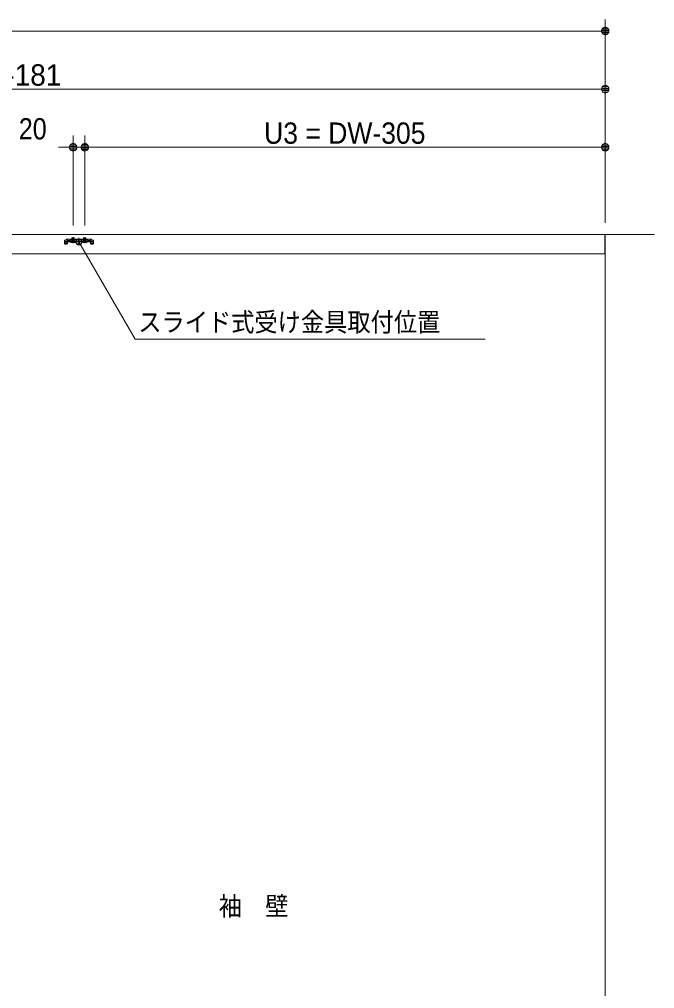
# Model space of a CAD drawing. Units: millimetres, scale not verified. Extents: x -6062 to 6062, y -3045 to 3045.
# Drawn here: x -1843 to -751, y -947 to 720 of the extents above; entities that cross this region are included whole.
import ezdxf
from ezdxf.enums import TextEntityAlignment as Align

# ---------------------------------------------------------------- set-up
doc = ezdxf.new("R2010")
doc.units = ezdxf.units.MM
doc.header["$LTSCALE"] = 20
for name, color, linetype, lineweight in [('0-0_2寸法-1', 7, 'Continuous', 9), ('0-1_0', 7, 'Continuous', 9), ('0-2_2寸法-3', 7, 'Continuous', 9), ('0-3_3一般', 7, 'Continuous', 9), ('0-5_2寸法-2', 7, 'Continuous', 9)]:
    doc.layers.add(name, color=color, linetype=linetype, lineweight=lineweight)
doc.styles.add('ＭＳ ゴシック', font='')
doc.styles.add('ＭＳ Ｐゴシック', font='')
doc.styles.get('ＭＳ ゴシック').set_extended_font_data('MS Gothic')
doc.styles.get('ＭＳ Ｐゴシック').set_extended_font_data('MS PGothic')

# ---------------------------------------------------------------- blocks, each defined once
blk = doc.blocks.new('_Dot')
at = {"layer": '0-1_0'}
for p, q in [((-10, 0), (-20, 0)), ((9.78, 2), (-9.78, 2)), ((7.99, 6), (-7.99, 6)), ((9.16, -3.98), (-9.16, -3.98)), ((6, -7.98), (-6, -7.98))]:
    blk.add_line(p, q, dxfattribs=at)
for points in [[(10, 0), (9.92, 1.25), (9.69, 2.49), (9.3, 3.68), (8.76, 4.82), (8.09, 5.88), (7.29, 6.85), (6.37, 7.71), (5.36, 8.44), (4.26, 9.05), (3.09, 9.51), (1.87, 9.82), (0.63, 9.98), (-0.63, 9.98), (-1.87, 9.82), (-3.09, 9.51), (-4.26, 9.05), (-5.36, 8.44), (-6.37, 7.71), (-7.29, 6.85), (-8.09, 5.88), (-8.76, 4.82), (-9.3, 3.68), (-9.69, 2.49), (-9.92, 1.25), (-10, 0), (0, 0)], [(-10, 0), (-9.92, -1.25), (-9.69, -2.49), (-9.3, -3.68), (-8.76, -4.82), (-8.09, -5.88), (-7.29, -6.85), (-6.37, -7.71), (-5.36, -8.44), (-4.26, -9.05), (-3.09, -9.51), (-1.87, -9.82), (-0.63, -9.98), (0.63, -9.98), (1.87, -9.82), (3.09, -9.51), (4.26, -9.05), (5.36, -8.44), (6.37, -7.71), (7.29, -6.85), (8.09, -5.88), (8.76, -4.82), (9.3, -3.68), (9.69, -2.49), (9.92, -1.25), (10, 0), (0, 0)]]:
    blk.add_lwpolyline(points, close=True, dxfattribs=at)
blk = doc.blocks.new('グループ-134')
at = {"layer": '0-3_3一般'}
for p, q in [((19030, 7000), (-75990, 7000)), ((442, 6808.1), (492.9, 6808.1)), ((442, 6808.1), (442, 6764.1)), ((442, 6764.1), (442, 6762.1)), ((466, 6762.1), (442, 6762.1)), ((442, 6762.1), (442, 6742.1)), ((492.9, 6762.1), (442, 6762.1)), ((442, 6742.1), (442, 6692.1)), ((466, 6742.1), (466, 6762.1)), ((507.5, 6822.6), (492.9, 6808.1)), ((512, 6762.1), (492.9, 6762.1)), ((520.9, 6836.1), (507.5, 6822.6)), ((512, 6762.1), (525.5, 6775.6)), ((516, 6742.1), (516, 6692.1)), ((540, 6836.1), (520.9, 6836.1)), ((525.5, 6775.6), (540, 6790.1)), ((540, 6836.1), (640, 6836.1)), ((560, 6836.1), (540, 6826.1)), ((540, 6790.1), (540, 6836.1)), ((560, 6790.1), (540, 6790.1)), ((540, 6780.1), (540, 6790.1)), ((560, 6790.1), (540, 6780.1)), ((1340, 6766.1), (540, 6766.1)), ((540, 6766.1), (540, 6742.1)), ((540, 6742.1), (540, 6692.1)), ((640, 6790.1), (560, 6790.1)), ((1240, 6836.1), (640, 6836.1)), ((640, 6836.1), (640, 6825.2)), ((640, 6815.2), (640, 6825.2)), ((640, 6815.2), (640, 6790.1)), ((640, 6790.1), (640, 6784.1)), ((1230, 6815.2), (650, 6815.2)), ((650, 6774.1), (1230, 6774.1)), ((700, 6882.1), (700, 6836.1)), ((780, 6882.1), (700, 6882.1)), ((700, 6836.1), (700, 6756.2)), ((700, 6756.2), (703.8, 6742.1)), ((703.8, 6742.1), (707.6, 6756.2)), ((707.6, 6882.1), (707.6, 6836.1)), ((707.6, 6836.1), (707.6, 6756.2)), ((740, 6699.1), (740, 6905.1)), ((740, 6867.1), (740, 6749.1)), ((740, 6713.6), (740, 6797.6)), ((772.4, 6836.1), (772.4, 6882.1)), ((772.4, 6756.2), (772.4, 6836.1)), ((776.2, 6742.1), (772.4, 6756.2)), ((780, 6756.2), (772.4, 6756.2)), ((776.2, 6742.1), (780, 6756.2)), ((780, 6836.1), (780, 6882.1)), ((780, 6756.2), (780, 6836.1)), ((940, 6884.2), (940, 6730.2)), ((940, 6651.9), (940, 6853.3)), ((1065, 6742.1), (1215, 6742.1)), ((1065, 6732.1), (1065, 6742.1)), ((1075, 6722.1), (1065, 6732.1)), ((1215, 6732.1), (1065, 6732.1)), ((1205, 6722.1), (1075, 6722.1)), ((1117.2, 6758.9), (1099, 6722.1)), ((1100, 6836.1), (1100, 6756.2)), ((1100, 6756.2), (1103.8, 6742.1)), ((1107.6, 6756.2), (1100, 6756.2)), ((1103.8, 6742.1), (1107.6, 6756.2)), ((1107.6, 6882.1), (1107.6, 6836.1)), ((1107.6, 6836.1), (1107.6, 6756.2)), ((1172.4, 6756.2), (1107.6, 6756.2)), ((1140, 6771), (1117.2, 6758.9)), ((1140, 6699.1), (1140, 6905.1)), ((1140, 6867.1), (1140, 6749.1)), ((1140, 6713.6), (1140, 6797.6)), ((1162.8, 6758.9), (1140, 6771)), ((1181, 6722.1), (1162.8, 6758.9)), ((1172.4, 6836.1), (1172.4, 6882.1)), ((1172.4, 6756.2), (1172.4, 6836.1)), ((1180, 6756.2), (1172.4, 6756.2)), ((1176.2, 6742.1), (1172.4, 6756.2)), ((1176.2, 6742.1), (1180, 6756.2)), ((1180, 6836.1), (1180, 6882.1)), ((1180, 6756.2), (1180, 6836.1)), ((1215, 6732.1), (1205, 6722.1)), ((1215, 6742.1), (1215, 6732.1)), ((1240, 6825.2), (1240, 6836.1)), ((1240, 6836.1), (1340, 6836.1)), ((1320, 6790.1), (1240, 6790.1)), ((1240, 6784.1), (1240, 6790.1)), ((1340, 6826.1), (1320, 6836.1)), ((1340, 6780.1), (1320, 6790.1)), ((1340, 6790.1), (1320, 6790.1)), ((1359.1, 6836.1), (1340, 6836.1)), ((1340, 6836.1), (1340, 6790.1)), ((1340, 6790.1), (1354.5, 6775.6)), ((1340, 6790.1), (1340, 6780.1)), ((1340, 6766.1), (1340, 6742.1)), ((1368, 6762.1), (1354.5, 6775.6)), ((1359.1, 6836.1), (1372.5, 6822.6)), ((1364, 6692.1), (1364, 6742.1)), ((1364, 6692.1), (1414, 6692.1)), ((1368, 6762.1), (1387.1, 6762.1)), ((1387.1, 6808.1), (1372.5, 6822.6)), ((1387.1, 6808.1), (1438, 6808.1)), ((1438, 6762.1), (1414, 6762.1)), ((1414, 6762.1), (1414, 6742.1)), ((1414, 6692.1), (1414, 6742.1)), ((1438, 6764.1), (1438, 6808.1)), ((1438, 6742.1), (1438, 6762.1)), ((1438, 6692.1), (1438, 6742.1)), ((19030, 6340), (19030, 7000)), ((19040, -40000), (19040, 6840)), ((-75990, 6340), (19030, 6340)), ((466, 6668.1), (516, 6668.1)), ((1364, 6668.1), (1414, 6668.1))]:
    blk.add_line(p, q, dxfattribs=at)
for points in [[(466, 6742.1), (466, 6692.1), (516, 6692.1)], [(1340, 6692.1), (1340, 6742.1), (540, 6742.1)], [(815, 6732.1), (805, 6722.1), (675, 6722.1), (665, 6732.1)], [(781, 6722.1), (762.8, 6758.9), (740, 6771), (717.2, 6758.9), (699, 6722.1)], [(772.4, 6756.2), (707.6, 6756.2), (700, 6756.2)], [(1180, 6882.1), (1100, 6882.1), (1100, 6836.1)], [(1240, 6790.1), (1240, 6815.2), (1240, 6825.2)], [(1438, 6764.1), (1438, 6762.1), (1387.1, 6762.1)]]:
    blk.add_lwpolyline(points, dxfattribs=at)
blk.add_lwpolyline([(665, 6732.1), (665, 6742.1), (815, 6742.1), (815, 6732.1)], close=True, dxfattribs=at)
for centre, radius, start, end in [((466, 6692.1), 24, 180, 270), ((492.9, 6808.1), 46, 270, 315), ((540, 6790.1), 46, 90, 135), ((540, 6742.1), 24, 90, 180), ((516, 6692.1), 24, 270, 0), ((650, 6825.2), 10, 180, 270), ((650, 6784.1), 10, 180, 270), ((1230, 6825.2), 10, 270, 0), ((1230, 6784.1), 10, 270, 0), ((1340, 6790.1), 46, 45, 90), ((1340, 6742.1), 24, 0, 90), ((1364, 6692.1), 24, 180, 270), ((1387.1, 6808.1), 46, 225, 270), ((1414, 6692.1), 24, 270, 0)]:
    blk.add_arc(centre, radius, start, end, dxfattribs=at)
blk = doc.blocks.new('グループ-135')
at = {"layer": '0-3_3一般'}
for p, q in [((20736.5, 7000), (-77863.5, 7000)), ((19040, 7000), (19040, -40000))]:
    blk.add_line(p, q, dxfattribs=at)
blk = doc.blocks.new('グループ-136')
at = {"layer": '0-3_3一般'}
for name in ['グループ-135', 'グループ-134']:
    blk.add_blockref(name, (0, 0), dxfattribs=at)

msp = doc.modelspace()

# ---------------------------------------------------------------- linework, layer by layer
at = {"layer": '0-0_2寸法-1'}
for p, q in [((-835.5, 620), (-835.5, 720)), ((-3142.79, 700), (-848.21, 700)), ((-835.5, 520), (-835.5, 620)), ((-3041.79, 600), (-848.21, 600)), ((-1730.5, 365.25), (-1730.5, 520)), ((-835.5, 370), (-835.5, 520)), ((-1717.79, 500), (-848.21, 500))]:
    msp.add_line(p, q, dxfattribs=at)
at = {"layer": '0-2_2寸法-3'}
for p, q in [((-1735.61, 338.1), (-1745.39, 338.1)), ((-1736.5, 334.1), (-1744.5, 334.1)), ((-1740.33, 342.1), (-1740.67, 342.1)), ((-1740.33, 342.1), (-1740.67, 342.1))]:
    msp.add_line(p, q, dxfattribs=at)
msp.add_lwpolyline([(-1042.09, 170), (-1644.02, 170), (-1740.5, 337.1)], dxfattribs=at)
msp.add_circle((-1740.5, 337.1), 5.01, dxfattribs=at)
msp.add_circle((-1740.5, 337.1), 5.01, dxfattribs=at)
at = {"layer": '0-5_2寸法-2'}
for p, q in [((-1750.5, 365.25), (-1750.5, 520)), ((-1730.5, 365.25), (-1730.5, 520)), ((-1763.21, 500), (-1775.92, 500)), ((-1730.5, 500), (-1750.5, 500)), ((-1717.79, 500), (-1705.08, 500))]:
    msp.add_line(p, q, dxfattribs=at)

# ---------------------------------------------------------------- block references
at = {"layer": '0-0_2寸法-1', "xscale": 0.6356201, "yscale": 0.6356201}
for p in [(-835.5, 700), (-835.5, 600), (-835.5, 500)]:
    msp.add_blockref('_Dot', p, dxfattribs=at)
at = {"layer": '0-0_2寸法-1', "xscale": 0.6356201, "yscale": 0.6356201, "rotation": 180}
msp.add_blockref('_Dot', (-1730.5, 500), dxfattribs=at)
at = {"layer": '0-3_3一般', "xscale": 0.05, "yscale": 0.05}
msp.add_blockref('グループ-136', (-1787.5, 0), dxfattribs=at)
at = {"layer": '0-5_2寸法-2', "xscale": 0.6356201, "yscale": 0.6356201}
msp.add_blockref('_Dot', (-1750.5, 500), dxfattribs=at)
at = {"layer": '0-5_2寸法-2', "xscale": 0.6356201, "yscale": 0.6356201, "rotation": 180}
msp.add_blockref('_Dot', (-1730.5, 500), dxfattribs=at)

# ---------------------------------------------------------------- texts
at = {"layer": '0-0_2寸法-1', "style": 'ＭＳ Ｐゴシック'}
msp.add_text('U1 = DW×2-181', height=36.69, dxfattribs=at).set_placement((-2117.7, 595.04), align=Align.BOTTOM_LEFT)
at = {"layer": '0-0_2寸法-1', "style": 'ＭＳ Ｐゴシック', "width": 0.95}
msp.add_text('U3 = DW-305', height=36.69, dxfattribs=at).set_placement((-1422.18, 495.04), align=Align.BOTTOM_LEFT)
at = {"layer": '0-2_2寸法-3', "style": 'ＭＳ ゴシック', "width": 0.9}
for s, p in [('スライド式受け金具取付位置', (-1638.62, 173.34)), ('袖\u3000壁', (-1500.14, -831.22))]:
    msp.add_text(s, height=32.55, dxfattribs=at).set_placement(p, align=Align.BOTTOM_LEFT)
at = {"layer": '0-5_2寸法-2', "style": 'ＭＳ Ｐゴシック', "width": 0.9}
msp.add_text('20', height=36.66, dxfattribs=at).set_placement((-1843.98, 502.48), align=Align.BOTTOM_LEFT)

doc.saveas('drawing.dxf')
